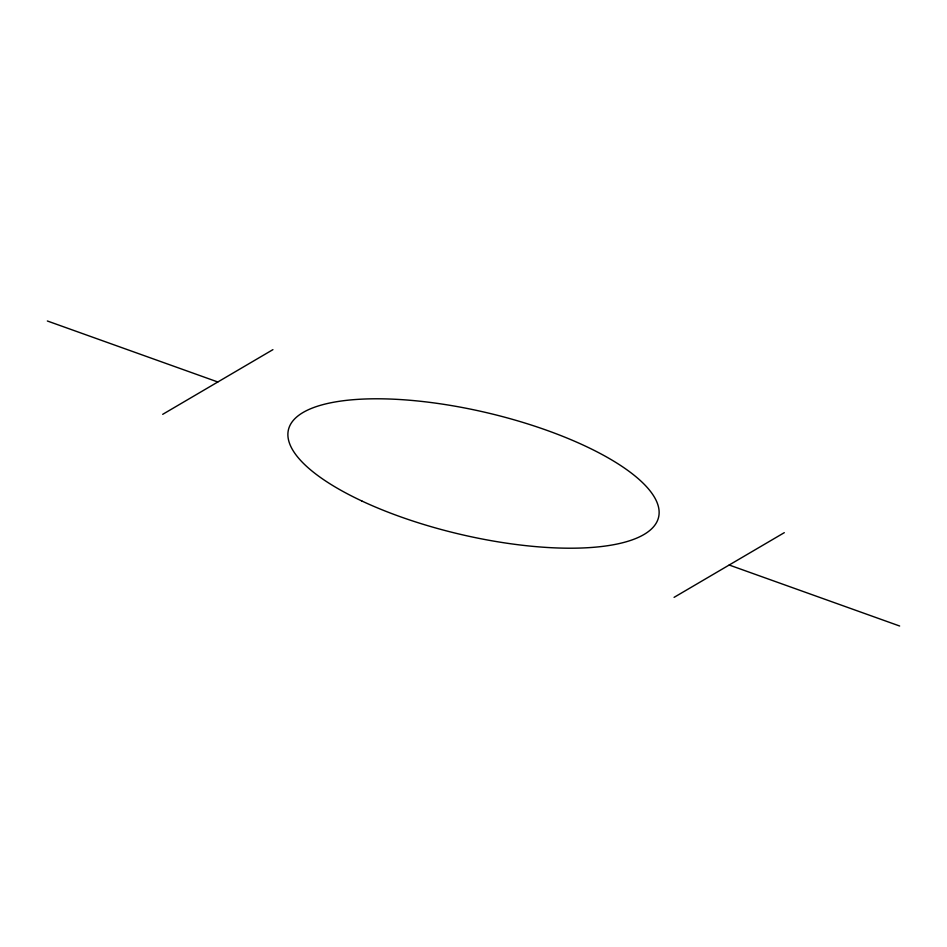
<?xml version="1.0" encoding="UTF-8"?>
<svg xmlns="http://www.w3.org/2000/svg" width="947" height="947" viewBox="0 0 947 947"><rect width="100%" height="100%" fill="white"/><g stroke="black" fill="none" stroke-linecap="round" stroke-linejoin="round"><path stroke-width="1.42" d="M162.695 414.336L272.925 349.644M674.075 597.356L784.305 532.664M47.35 320.986L217.81 381.984M729.19 565.016L899.65 626.014M361.896 501.022A190.181 62.23 13.3 0 0 657.763 519.891A190.181 62.23 13.3 0 0 400.853 399.587A190.181 62.23 13.3 0 0 361.896 501.022"/></g></svg>
